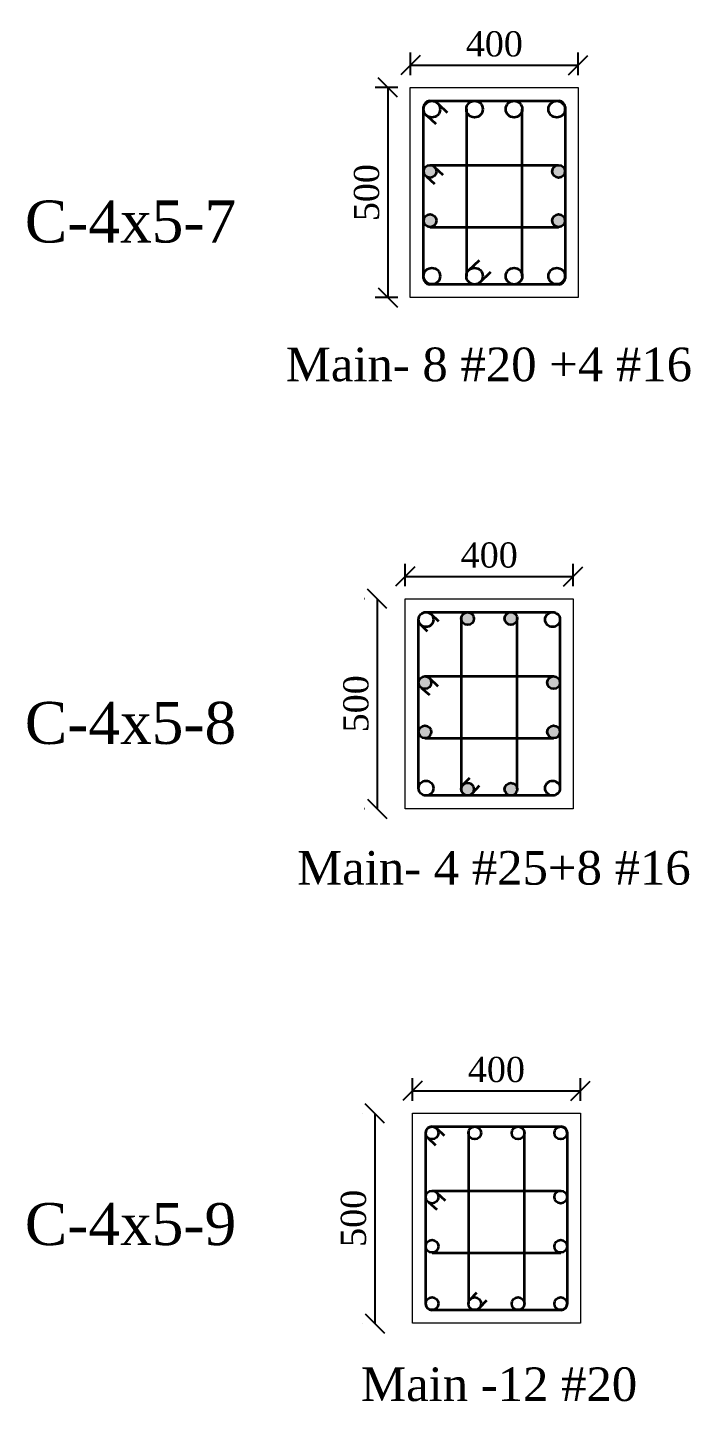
# Model space of a CAD drawing. Header units: millimetres. Extents: x -111267 to 10003021, y -40114 to 2098113.
# Drawn here: x 4297424 to 4305319, y 2012014 to 2028370 of the extents above; entities that cross this region are included whole.
import ezdxf

# ---------------------------------------------------------------- set-up
doc = ezdxf.new("R2010")
doc.units = ezdxf.units.MM
doc.header["$PDMODE"] = 2
doc.layers.add('5a.Hatch-TR-0', color=8, linetype='Continuous')
doc.layers.add('9.Title', color=7, linetype='Continuous')
for name, color, linetype, lineweight in [('object line', 23, 'Continuous', 13), ('reinmt', 241, 'Continuous', 40), ('S-Dim', 8, 'Continuous', 5)]:
    doc.layers.add(name, color=color, linetype=linetype, lineweight=lineweight)
doc.styles.add('DRIQsmall', font='times.ttf', dxfattribs={"height": 0.2})
doc.styles.add('Times new roman', font='times.ttf', dxfattribs={"height": 300})
doc.dimstyles.new('Scale 20', dxfattribs={"dimscale": 0, "dimtxt": 250, "dimasz": 230, "dimexe": 150, "dimexo": 150, "dimgap": 100, "dimtad": 1, "dimtoh": 1, "dimdec": 0, "dimlfac": 0.2, "dimzin": 0, "dimdsep": 46, "dimtxsty": 'Times new roman', "dimblk": 'OBLIQUE', "dimcen": 0.09, "dimclrd": 256, "dimclrt": 3, "dimadec": 0, "dimazin": 0, "dimtfac": 1, "dimtdec": 0, "dimtofl": 0, "dimtmove": 0, "dimatfit": 3, "dimfxl": 150, "dimfxlon": 1, "dimtolj": 1, "dimtzin": 0, "dimarcsym": 0})

# ---------------------------------------------------------------- blocks, each defined once
blk = doc.blocks.new('_Oblique')
at = {"color": 0, "linetype": 'ByBlock', "lineweight": -2}
blk.add_line((-0.5, -0.5), (0.5, 0.5), dxfattribs=at)
blk = doc.blocks.new('*D867')
at = {"layer": 'Defpoints', "color": 0, "ltscale": 6, "transparency": 16777216}
for p in [(4304008, 2015711), (4302008, 2015444), (4304008, 2015444)]:
    blk.add_point(p, dxfattribs=at)
at = {"layer": 'S-Dim', "color": 0, "lineweight": -2, "ltscale": 6, "transparency": 16777216}
for p, q in [((4302008, 2015594), (4302008, 2015861)), ((4304008, 2015594), (4304008, 2015861))]:
    blk.add_line(p, q, dxfattribs=at)
at = {"layer": 'S-Dim', "lineweight": -2, "ltscale": 6, "transparency": 16777216}
blk.add_line((4302008, 2015711), (4304008, 2015711), dxfattribs=at)
at = {"layer": 'S-Dim', "lineweight": -2, "ltscale": 6, "transparency": 16777216, "xscale": 230, "yscale": 230, "zscale": 230, "rotation": 180}
blk.add_blockref('_Oblique', (4302008, 2015711), dxfattribs=at)
at = {"layer": 'S-Dim', "lineweight": -2, "ltscale": 6, "transparency": 16777216, "xscale": 230, "yscale": 230, "zscale": 230}
blk.add_blockref('_Oblique', (4304008, 2015711), dxfattribs=at)
at = {"layer": 'S-Dim', "color": 3, "ltscale": 6, "transparency": 16777216, "insert": (4303008, 2015964), "char_height": 300, "attachment_point": 5, "style": 'Times new roman'}
blk.add_mtext('\\A1;400', dxfattribs=at)
blk = doc.blocks.new('*D879')
at = {"layer": 'Defpoints', "color": 0, "ltscale": 6, "transparency": 16777216}
for p in [(4302008, 2015444, 99385), (4301559, 2012944), (4302008, 2012944, 99385)]:
    blk.add_point(p, dxfattribs=at)
at = {"layer": 'S-Dim', "color": 0, "lineweight": -2, "ltscale": 6, "transparency": 16777216}
for p, q in [((4301411, 2015444), (4301409, 2015444)), ((4301411, 2012944), (4301409, 2012944))]:
    blk.add_line(p, q, dxfattribs=at)
at = {"layer": 'S-Dim', "lineweight": -2, "ltscale": 6, "transparency": 16777216}
blk.add_line((4301559, 2015444), (4301559, 2012944), dxfattribs=at)
at = {"layer": 'S-Dim', "lineweight": -2, "ltscale": 6, "transparency": 16777216, "xscale": 230, "yscale": 230, "zscale": 230}
for p, rotation in [((4301559, 2015444), 90), ((4301559, 2012944), 270)]:
    blk.add_blockref('_Oblique', p, dxfattribs=dict(at, rotation=rotation))
at = {"layer": 'S-Dim', "color": 3, "ltscale": 6, "transparency": 16777216, "insert": (4301307, 2014194), "char_height": 300, "attachment_point": 5, "rotation": 90, "style": 'Times new roman'}
blk.add_mtext('\\A1;500', dxfattribs=at)
blk = doc.blocks.new('*D868')
at = {"layer": 'Defpoints', "color": 0, "ltscale": 6, "transparency": 16777216}
for p in [(4301983, 2027654), (4301716, 2025154), (4301983, 2025154)]:
    blk.add_point(p, dxfattribs=at)
at = {"layer": 'S-Dim', "color": 0, "lineweight": -2, "ltscale": 6, "transparency": 16777216}
for p, q in [((4301833, 2027654), (4301566, 2027654)), ((4301833, 2025154), (4301566, 2025154))]:
    blk.add_line(p, q, dxfattribs=at)
at = {"layer": 'S-Dim', "lineweight": -2, "ltscale": 6, "transparency": 16777216}
blk.add_line((4301716, 2027654), (4301716, 2025154), dxfattribs=at)
at = {"layer": 'S-Dim', "lineweight": -2, "ltscale": 6, "transparency": 16777216, "xscale": 230, "yscale": 230, "zscale": 230}
for p, rotation in [((4301716, 2027654), 90), ((4301716, 2025154), 270)]:
    blk.add_blockref('_Oblique', p, dxfattribs=dict(at, rotation=rotation))
at = {"layer": 'S-Dim', "color": 3, "ltscale": 6, "transparency": 16777216, "insert": (4301463, 2026404), "char_height": 300, "attachment_point": 5, "rotation": 90, "style": 'Times new roman'}
blk.add_mtext('\\A1;500', dxfattribs=at)
blk = doc.blocks.new('*D869')
at = {"layer": 'Defpoints', "color": 0, "ltscale": 6, "transparency": 16777216}
for p in [(4303983, 2027921), (4301983, 2027654), (4303983, 2027654)]:
    blk.add_point(p, dxfattribs=at)
at = {"layer": 'S-Dim', "color": 0, "lineweight": -2, "ltscale": 6, "transparency": 16777216}
for p, q in [((4301983, 2027804), (4301983, 2028071)), ((4303983, 2027804), (4303983, 2028071))]:
    blk.add_line(p, q, dxfattribs=at)
at = {"layer": 'S-Dim', "lineweight": -2, "ltscale": 6, "transparency": 16777216}
blk.add_line((4301983, 2027921), (4303983, 2027921), dxfattribs=at)
at = {"layer": 'S-Dim', "lineweight": -2, "ltscale": 6, "transparency": 16777216, "xscale": 230, "yscale": 230, "zscale": 230, "rotation": 180}
blk.add_blockref('_Oblique', (4301983, 2027921), dxfattribs=at)
at = {"layer": 'S-Dim', "lineweight": -2, "ltscale": 6, "transparency": 16777216, "xscale": 230, "yscale": 230, "zscale": 230}
blk.add_blockref('_Oblique', (4303983, 2027921), dxfattribs=at)
at = {"layer": 'S-Dim', "color": 3, "ltscale": 6, "transparency": 16777216, "insert": (4302983, 2028173), "char_height": 300, "attachment_point": 5, "style": 'Times new roman'}
blk.add_mtext('\\A1;400', dxfattribs=at)
blk = doc.blocks.new('*D875')
at = {"layer": 'Defpoints', "color": 0, "ltscale": 6, "transparency": 16777216}
for p in [(4303922, 2021835), (4301922, 2021569), (4303922, 2021569)]:
    blk.add_point(p, dxfattribs=at)
at = {"layer": 'S-Dim', "color": 0, "lineweight": -2, "ltscale": 6, "transparency": 16777216}
for p, q in [((4301922, 2021719), (4301922, 2021985)), ((4303922, 2021719), (4303922, 2021985))]:
    blk.add_line(p, q, dxfattribs=at)
at = {"layer": 'S-Dim', "lineweight": -2, "ltscale": 6, "transparency": 16777216}
blk.add_line((4301922, 2021835), (4303922, 2021835), dxfattribs=at)
at = {"layer": 'S-Dim', "lineweight": -2, "ltscale": 6, "transparency": 16777216, "xscale": 230, "yscale": 230, "zscale": 230, "rotation": 180}
blk.add_blockref('_Oblique', (4301922, 2021835), dxfattribs=at)
at = {"layer": 'S-Dim', "lineweight": -2, "ltscale": 6, "transparency": 16777216, "xscale": 230, "yscale": 230, "zscale": 230}
blk.add_blockref('_Oblique', (4303922, 2021835), dxfattribs=at)
at = {"layer": 'S-Dim', "color": 3, "ltscale": 6, "transparency": 16777216, "insert": (4302922, 2022088), "char_height": 300, "attachment_point": 5, "style": 'Times new roman'}
blk.add_mtext('\\A1;400', dxfattribs=at)
blk = doc.blocks.new('*D882')
at = {"layer": 'Defpoints', "color": 0, "ltscale": 6, "transparency": 16777216}
for p in [(4301922, 2021569, 99385), (4301589, 2019069), (4301922, 2019069, 99385)]:
    blk.add_point(p, dxfattribs=at)
at = {"layer": 'S-Dim', "color": 0, "lineweight": -2, "ltscale": 6, "transparency": 16777216}
for p, q in [((4301440, 2021569), (4301439, 2021569)), ((4301440, 2019069), (4301439, 2019069))]:
    blk.add_line(p, q, dxfattribs=at)
at = {"layer": 'S-Dim', "lineweight": -2, "ltscale": 6, "transparency": 16777216}
blk.add_line((4301589, 2021569), (4301589, 2019069), dxfattribs=at)
at = {"layer": 'S-Dim', "lineweight": -2, "ltscale": 6, "transparency": 16777216, "xscale": 230, "yscale": 230, "zscale": 230}
for p, rotation in [((4301589, 2021569), 90), ((4301589, 2019069), 270)]:
    blk.add_blockref('_Oblique', p, dxfattribs=dict(at, rotation=rotation))
at = {"layer": 'S-Dim', "color": 3, "ltscale": 6, "transparency": 16777216, "insert": (4301336, 2020319), "char_height": 300, "attachment_point": 5, "rotation": 90, "style": 'Times new roman'}
blk.add_mtext('\\A1;500', dxfattribs=at)

msp = doc.modelspace()

# ---------------------------------------------------------------- hatches: boundary and pattern name
at = {"layer": '5a.Hatch-TR-0', "linetype": 'Continuous'}
h = msp.add_hatch(color=8, dxfattribs=at)
h.dxf.hatch_style = 1
h.paths.add_polyline_path([(4302141.6, 2026070.4, 1), (4302292.6, 2026070.4, 1)])
h.paths.add_polyline_path([(4302141.6, 2026657, 1), (4302292.7, 2026657, 1)])
h.paths.add_polyline_path([(4303672.9, 2026657, 1), (4303823.9, 2026657, 1)])
h.paths.add_polyline_path([(4303672.8, 2026070.4, 1), (4303823.9, 2026070.4, 1)])
h = msp.add_hatch(color=8, dxfattribs=at)
h.dxf.hatch_style = 1
h.paths.add_polyline_path([(4303255.3, 2021334.5, 1), (4303104.2, 2021334.5, 1)])
h.paths.add_polyline_path([(4302740.3, 2021334.2, 1), (4302589.3, 2021334.2, 1)])
h = msp.add_hatch(color=8, dxfattribs=at)
h.dxf.hatch_style = 1
h.paths.add_polyline_path([(4302740.3, 2019302.9, 0.6349148), (4302616.6, 2019361), (4302605.7, 2019349.9, 0.169643), (4302589.3, 2019302.9, 1)])
h.paths.add_polyline_path([(4303255.3, 2019302.7, 1), (4303104.2, 2019302.7, 1)])
h.paths.add_polyline_path([(4302081.1, 2019985.1, 1), (4302232.2, 2019985.1, 1)])
h.paths.add_polyline_path([(4302232.2, 2020571.6, 1), (4302081.1, 2020571.6, 1)])
h.paths.add_polyline_path([(4303612.4, 2020571.6, 1), (4303763.5, 2020571.6, 1)])
h.paths.add_polyline_path([(4303763.5, 2019985.1, 1), (4303612.4, 2019985.1, 1)])

# ---------------------------------------------------------------- linework, layer by layer
at = {"layer": 'object line'}
for points, elevation in [([(4301982.7, 2027653.9), (4303982.7, 2027653.9), (4303982.7, 2025153.9), (4301982.7, 2025153.9)], 99385), ([(4302007.8, 2015444.5), (4304007.8, 2015444.5), (4304007.8, 2012944.5), (4302007.8, 2012944.5)], 198769.9)]:
    msp.add_lwpolyline(points, close=True, dxfattribs=dict(at, elevation=elevation))
msp.add_lwpolyline([(4301922.3, 2021568.6), (4303922.3, 2021568.6), (4303922.3, 2019068.6), (4301922.3, 2019068.6)], close=True, dxfattribs=at)
at = {"layer": 'reinmt', "linetype": 'Continuous', "lineweight": 35}
for p, q in [((4302140.8, 2025383.3, 99385), (4302140.8, 2027424.5, 99385)), ((4302212.2, 2027495.9, 99385), (4303753.3, 2027495.9, 99385)), ((4302315.1, 2027459.5, 99385), (4302419.7, 2027357.7, 99385)), ((4302649.7, 2027397.7, 99385), (4302649.7, 2025410.1, 99385)), ((4303315.7, 2025410.1, 99385), (4303315.7, 2027397.7, 99385)), ((4303824.7, 2027424.5, 99385), (4303824.7, 2025383.3, 99385)), ((4302179.3, 2027320.8, 99385), (4302287.4, 2027222.5, 99385)), ((4302217.1, 2026732.5, 99385), (4303748.4, 2026732.5, 99385)), ((4302173.5, 2026595.3, 99385), (4302272.4, 2026509.4, 99385)), ((4302267.8, 2026713, 99385), (4302371.6, 2026615.4, 99385)), ((4302218.7, 2025994.9, 99385), (4303748.4, 2025994.9, 99385)), ((4302681, 2025482.3, 99385), (4302806.7, 2025598.2, 99385)), ((4302813.7, 2025337.5, 99385), (4302942.5, 2025461.8, 99385)), ((4303753.3, 2025311.9, 99385), (4302212.2, 2025311.9, 99385)), ((4302168.7, 2021410.5), (4303675.8, 2021410.5)), ((4302229.1, 2021386.7), (4302317.4, 2021303.7)), ((4302589.3, 2021346.3), (4302589.3, 2019302.9)), ((4303255.2, 2019305.5), (4303255.3, 2021334.4)), ((4302080.3, 2019314.9), (4302080.3, 2021322.1)), ((4302097, 2021270.4), (4302185.2, 2021184.2)), ((4303764.2, 2021322.1), (4303764.2, 2019314.9)), ((4302156.7, 2020647.2), (4303688, 2020647.2)), ((4302207.4, 2020627.6), (4302311.2, 2020530.1)), ((4302113, 2020510), (4302212, 2020424)), ((4302158.3, 2019909.5), (4303687.9, 2019909.5)), ((4302605.7, 2019349.9), (4302690.5, 2019436.3)), ((4303675.2, 2019226.6), (4302168.1, 2019226.6)), ((4302723.3, 2019255), (4302806.5, 2019345.1)), ((4302237.2, 2015286.4, 198769.9), (4303778.4, 2015286.4, 198769.9)), ((4302165.9, 2013173.8, 198769.9), (4302165.9, 2015215.1, 198769.9)), ((4302192.3, 2015153.4, 298154.9), (4302280.5, 2015067.1, 298154.9)), ((4302296.5, 2015262.6, 298154.9), (4302384.9, 2015179.6, 298154.9)), ((4302674.8, 2015222.3, 198769.9), (4302674.8, 2013178.8, 198769.9)), ((4303340.8, 2013181.4, 198769.9), (4303340.8, 2015222.3, 198769.9)), ((4303849.7, 2015215.1, 198769.9), (4303849.7, 2013173.8, 198769.9)), ((4302242.2, 2014523.1, 198769.9), (4303773.5, 2014523.1, 198769.9)), ((4302292.9, 2014503.6, 198769.9), (4302396.7, 2014406, 198769.9)), ((4302198.6, 2014385.9, 198769.9), (4302297.5, 2014299.9, 198769.9)), ((4302243.8, 2013785.4, 198769.9), (4303773.4, 2013785.4, 198769.9)), ((4302691.2, 2013225.8, 198769.9), (4302776, 2013312.3, 198769.9)), ((4302808.8, 2013130.9, 198769.9), (4302892, 2013221.1, 198769.9)), ((4303778.4, 2013102.5, 198769.9), (4302237.2, 2013102.5, 198769.9))]:
    msp.add_line(p, q, dxfattribs=at)
for centre, radius in [((4302239.4, 2027397.2, 198769.9), 98.2), ((4302747.9, 2027397.7, 99385), 98.2), ((4303217.5, 2027397.7, 99385), 98.2), ((4303726.1, 2027397.2, 198769.9), 98.2), ((4302217.1, 2026657, 99385), 75.5), ((4303748.4, 2026657, 99385), 75.5), ((4302217.1, 2026070.4, 99385), 75.5), ((4303748.4, 2026070.4, 99385), 75.5), ((4302239.4, 2025410.7, 198769.9), 98.2), ((4302747.9, 2025410.1, 99385), 98.2), ((4303217.5, 2025410.1, 99385), 98.2), ((4303726.1, 2025410.7, 198769.9), 98.2), ((4302168.7, 2021322.1), 88.4), ((4302664.8, 2021334.2), 75.5), ((4303179.8, 2021334.5), 75.5), ((4303675.8, 2021322.1), 88.4), ((4302156.7, 2020571.6), 75.5), ((4303688, 2020571.6), 75.5), ((4302156.6, 2019985.1), 75.5), ((4303687.9, 2019985.1), 75.5), ((4302168.7, 2019314.9), 88.4), ((4302664.8, 2019302.9), 75.5), ((4303179.8, 2019302.7), 75.5), ((4303675.8, 2019314.9), 88.4), ((4302242.2, 2015210.2, 298154.9), 75.5), ((4302750.3, 2015210.2, 198769.9), 75.5), ((4303265.3, 2015210.4, 198769.9), 75.5), ((4303773.4, 2015210.2, 298154.9), 75.5), ((4302242.2, 2014447.6, 198769.9), 75.5), ((4303773.5, 2014447.6, 198769.9), 75.5), ((4302242.2, 2013861, 198769.9), 75.5), ((4303773.4, 2013861, 198769.9), 75.5), ((4302242.2, 2013178.8, 298154.9), 75.5), ((4302750.3, 2013178.8, 198769.9), 75.5), ((4303265.3, 2013178.6, 198769.9), 75.5), ((4303773.4, 2013178.8, 298154.9), 75.5)]:
    msp.add_circle(centre, radius, dxfattribs=at)
for centre, start, end in [((4302212.2, 2027424.5, 99385), 90, 180), ((4303753.3, 2027424.5, 99385), 360, 90), ((4302212.2, 2025383.3, 99385), 180, 270), ((4303753.3, 2025383.3, 99385), 270, 0), ((4302237.2, 2015215.1, 198769.9), 90, 180), ((4303778.4, 2015215.1, 198769.9), 360, 90), ((4302237.2, 2013173.8, 198769.9), 180, 270), ((4303778.4, 2013173.8, 198769.9), 270, 0)]:
    msp.add_arc(centre, 71.4, start, end, dxfattribs=at)

# ---------------------------------------------------------------- texts
at = {"color": 0, "linetype": 'Continuous', "char_height": 400, "attachment_point": 5, "style": 'Times new roman'}
for s, insert, width in [('Main- 8 #20 +4 #16', (4302918.2, 2024356.2, 99385), 6332.361), ('Main- 4 #25+8 #16 ', (4302978, 2018363.4, 99385), 5708.639), ('Main -12 #20', (4303039.8, 2012216.5, 298154.9), 3405.581)]:
    msp.add_mtext(s, dxfattribs=dict(at, insert=insert, width=width))
at = {"layer": '9.Title', "linetype": 'Continuous', "lineweight": 9, "ltscale": 0.5, "char_height": 500, "width": 8540.737, "attachment_point": 5, "style": 'DRIQsmall'}
for s, insert in [('C-4x5-7', (4298651.5, 2026056.7, -198769.9)), ('C-4x5-8', (4298651.5, 2020088.2, -198769.9)), ('C-4x5-9', (4298651.5, 2014122.5, -198769.9))]:
    msp.add_mtext(s, dxfattribs=dict(at, insert=insert))

# ---------------------------------------------------------------- dimensions: what is measured, and where the dimension line sits
at = {"layer": 'S-Dim', "ltscale": 6}
for base, p1, p2, picture, middle in [((4303982.7, 2027920.6, 99385), (4301982.7, 2027653.9, 99385), (4303982.7, 2027653.9, 99385), '*D869', (4302982.7, 2028173.2, 99385)), ((4303922.3, 2021835.2), (4301922.3, 2021568.6), (4303922.3, 2021568.6), '*D875', (4302922.3, 2022087.8)), ((4304007.8, 2015711.1, 198769.9), (4302007.8, 2015444.5, 198769.9), (4304007.8, 2015444.5, 198769.9), '*D867', (4303007.8, 2015963.7, 198769.9))]:
    dim = msp.add_linear_dim(base=base, p1=p1, p2=p2, dimstyle='Scale 20', override={"dimscale": 1}, dxfattribs=at)
    dim.commit()
    dim.dimension.update_dxf_attribs({"geometry": picture, "text_midpoint": middle})
for base, p1, p2, picture, middle in [((4301716.1, 2025153.9, 99385), (4301982.7, 2027653.9, 99385), (4301982.7, 2025153.9, 99385), '*D868', (4301463.5, 2026403.9, 99385)), ((4301588.9, 2019068.6, -99385), (4301922.3, 2021568.6), (4301922.3, 2019068.6), '*D882', (4301336.3, 2020318.6, -99385)), ((4301559.5, 2012944.5, 99385), (4302007.8, 2015444.5, 198769.9), (4302007.8, 2012944.5, 198769.9), '*D879', (4301306.9, 2014194.5, 99385))]:
    dim = msp.add_linear_dim(base=base, p1=p1, p2=p2, angle=90, dimstyle='Scale 20', override={"dimscale": 1}, dxfattribs=at)
    dim.commit()
    dim.dimension.update_dxf_attribs({"geometry": picture, "text_midpoint": middle})

doc.saveas('drawing.dxf')
